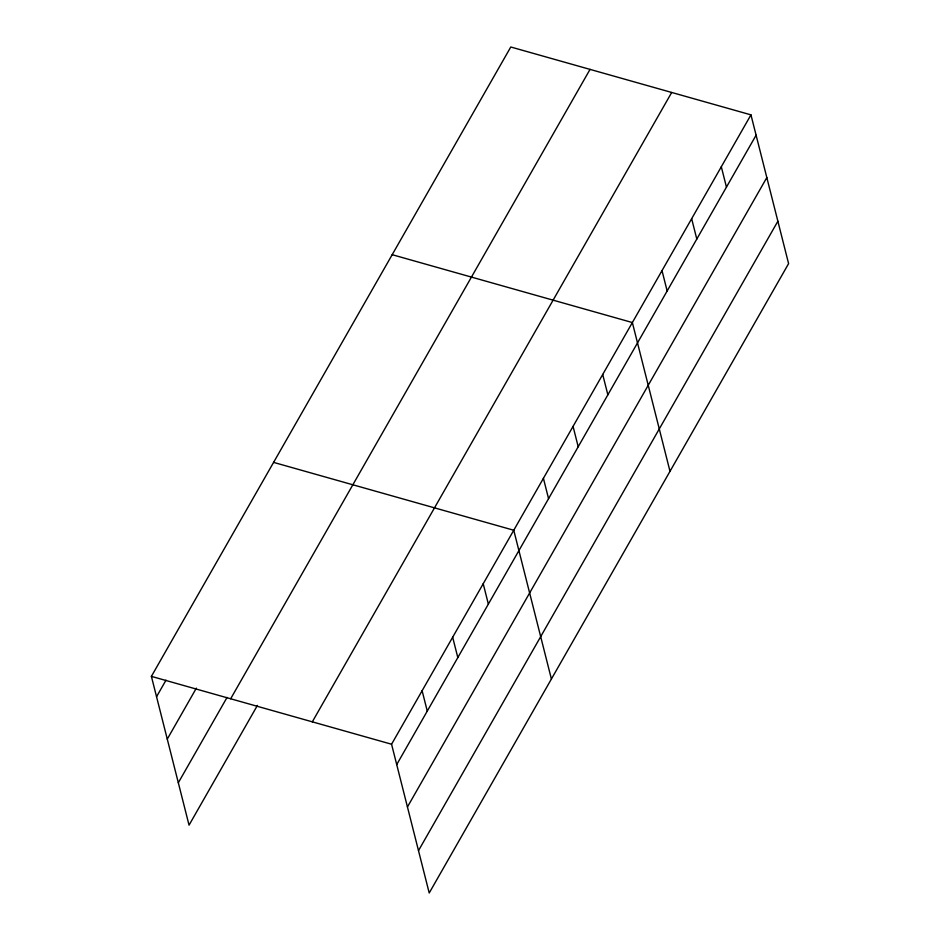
<?xml version="1.0" encoding="UTF-8"?>
<svg xmlns="http://www.w3.org/2000/svg" width="940" height="940" viewBox="0 0 940 940"><rect width="100%" height="100%" fill="white"/><g stroke="black" fill="none" stroke-linecap="round" stroke-linejoin="round"><path stroke-width="1.41" d="M257.419 705.411L189.046 825.144L151.399 676.377L510.784 47L750.954 114.856L788.601 263.623L429.216 893L391.569 744.233L750.954 114.856M156.557 696.716L166.004 680.161M167.273 739.099L196.366 688.15M178.318 782.761L227.057 697.421M230.664 698.773L590.038 69.395M312.315 721.838L671.701 92.461M396.727 764.573L756.101 135.196M407.443 806.955L766.829 177.578M418.5 850.618L777.874 221.241M392.191 254.693L632.361 322.549L669.997 471.316M273.587 462.386L513.757 530.242L551.404 679.009M151.399 676.377L391.569 744.233M721.309 166.78L726.456 187.119M691.652 218.703L696.798 239.042M662.007 270.626L667.153 290.965M602.705 374.473L607.863 394.823M573.059 426.396L578.206 446.747M543.414 478.319L548.561 498.67M483.219 583.74L488.365 604.091M452.669 637.238L457.815 657.577M422.119 690.736L427.265 711.075"/></g></svg>
